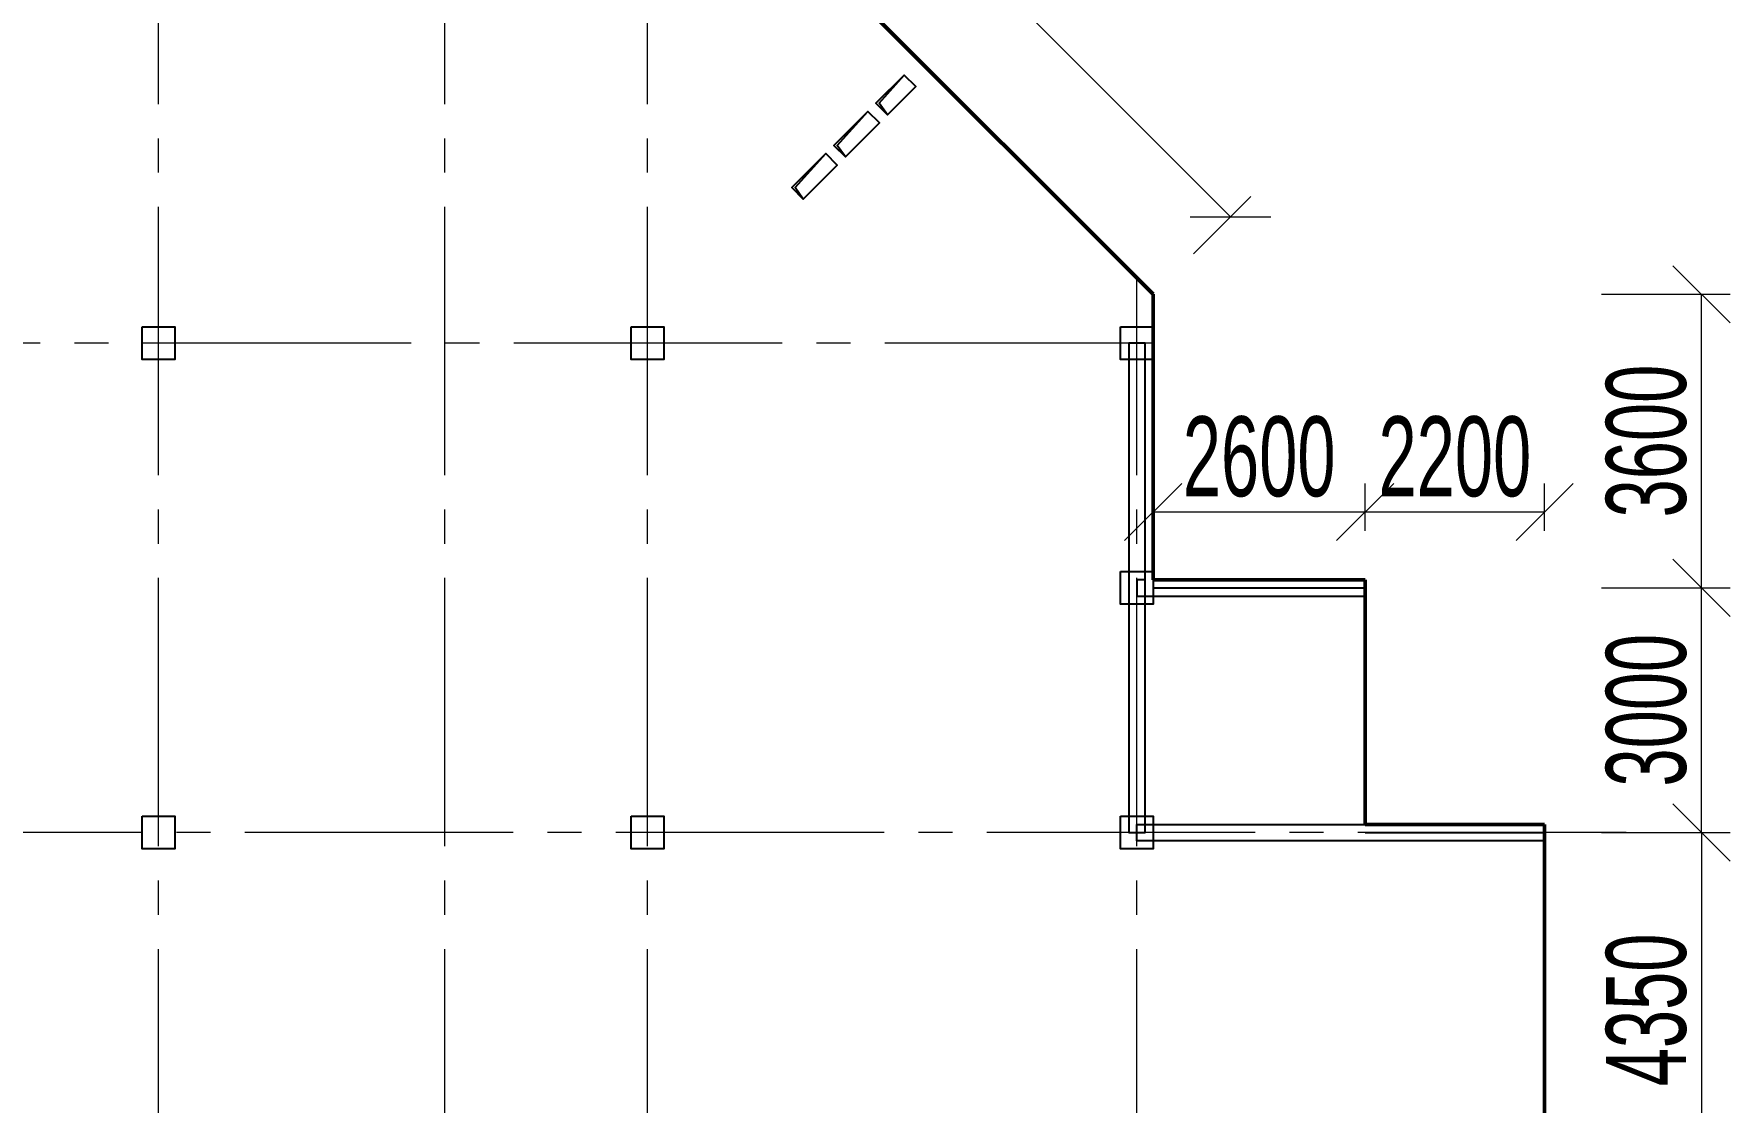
# Model space of a CAD drawing. Extents: x -483223 to 550073, y -164053 to -64662.
# Drawn here: x -339032 to -333832, y -81878 to -78604 of the extents above; entities that cross this region are included whole.
import ezdxf

# ---------------------------------------------------------------- set-up
doc = ezdxf.new("R2010")
doc.units = 0
doc.header["$MEASUREMENT"] = 0
doc.linetypes.add('DASHDOT', pattern=[25.4, 12.7, -6.35, 0, -6.35])
doc.linetypes.add('K5LT_AXLED', pattern=[16.25, 11.75, -1.5, 1.5, -1.5])
doc.layers.get('0').update_dxf_attribs({"color": 40, "linetype": 'CONTINUOUS'})
doc.layers.get('Defpoints').update_dxf_attribs({"linetype": 'CONTINUOUS'})
for name, color, linetype in [('DYRA', 21, 'CONTINUOUS'), ('KOLONY', 60, 'CONTINUOUS'), ('OPAL', 4, 'CONTINUOUS'), ('STENY', 53, 'CONTINUOUS')]:
    doc.layers.add(name, color=color, linetype=linetype)
doc.layers.add('ВІСЬ', color=197, linetype='DASHDOT', lineweight=15, transparency=0.5)
doc.layers.add('ОСН. ТОНКА', color=250, linetype='CONTINUOUS', lineweight=15)
doc.styles.add('РОЗМІР', font='ARIALN.TTF', dxfattribs={"width": 0.75})
doc.dimstyles.new('М 400$0', dxfattribs={"dimscale": 0.7, "dimtxt": 350, "dimasz": 250, "dimexe": 125, "dimexo": 250, "dimgap": 62.5, "dimtad": 1, "dimdec": 0, "dimlfac": 4, "dimzin": 9, "dimtxsty": 'РОЗМІР', "dimblk": 'OBLIQUE', "dimcen": 250, "dimadec": 0, "dimazin": 0, "dimtfac": 1, "dimtdec": 0, "dimtix": 1, "dimtmove": 2, "dimatfit": 3, "dimfxl": 125, "dimlwd": -1, "dimlwe": -1, "dimarcsym": 0})

# ---------------------------------------------------------------- blocks, each defined once
blk = doc.blocks.new('_OBLIQUE')
at = {"color": 0, "linetype": 'ByBlock'}
blk.add_line((-0.5, -0.5), (0.5, 0.5), dxfattribs=at)
blk = doc.blocks.new('*D85')
at = {"layer": 'Defpoints', "color": 0, "transparency": 16777216}
for p in [(-334400.5, -81052), (-334400.5, -82139.5), (-333919.2, -82139.5)]:
    blk.add_point(p, dxfattribs=at)
at = {"layer": 'ОСН. ТОНКА', "color": 0, "transparency": 16777216}
for p, q in [((-334225.5, -81052), (-333831.7, -81052)), ((-333919.2, -81052), (-333919.2, -82139.5)), ((-334225.5, -82139.5), (-333831.7, -82139.5))]:
    blk.add_line(p, q, dxfattribs=at)
at = {"layer": 'ОСН. ТОНКА', "color": 0, "transparency": 16777216, "xscale": 175, "yscale": 175, "zscale": 175}
for p, rotation in [((-333919.2, -81052), 90), ((-333919.2, -82139.5), 270)]:
    blk.add_blockref('_OBLIQUE', p, dxfattribs=dict(at, rotation=rotation))
at = {"layer": 'ОСН. ТОНКА', "color": 0, "transparency": 16777216, "insert": (-334088, -81595.7), "char_height": 245, "attachment_point": 5, "rotation": 90, "style": 'РОЗМІР'}
blk.add_mtext('4350', dxfattribs=at)
blk = doc.blocks.new('*D86')
at = {"layer": 'Defpoints', "color": 0, "transparency": 16777216}
for p in [(-334400.5, -80302), (-333919.2, -80302), (-334400.5, -81052)]:
    blk.add_point(p, dxfattribs=at)
at = {"layer": 'ОСН. ТОНКА', "color": 0, "transparency": 16777216}
for p, q in [((-334225.5, -80302), (-333831.7, -80302)), ((-333919.2, -81052), (-333919.2, -80302)), ((-334225.5, -81052), (-333831.7, -81052))]:
    blk.add_line(p, q, dxfattribs=at)
at = {"layer": 'ОСН. ТОНКА', "color": 0, "transparency": 16777216, "xscale": 175, "yscale": 175, "zscale": 175}
for p, rotation in [((-333919.2, -80302), 90), ((-333919.2, -81052), 270)]:
    blk.add_blockref('_OBLIQUE', p, dxfattribs=dict(at, rotation=rotation))
at = {"layer": 'ОСН. ТОНКА', "color": 0, "transparency": 16777216, "insert": (-334088, -80677), "char_height": 245, "attachment_point": 5, "rotation": 90, "style": 'РОЗМІР'}
blk.add_mtext('3000', dxfattribs=at)
blk = doc.blocks.new('*D87')
at = {"layer": 'Defpoints', "color": 0, "transparency": 16777216}
for p in [(-334400.5, -79402), (-333919.2, -79402), (-334400.5, -80302)]:
    blk.add_point(p, dxfattribs=at)
at = {"layer": 'ОСН. ТОНКА', "color": 0, "transparency": 16777216}
for p, q in [((-334225.5, -79402), (-333831.7, -79402)), ((-333919.2, -80302), (-333919.2, -79402)), ((-334225.5, -80302), (-333831.7, -80302))]:
    blk.add_line(p, q, dxfattribs=at)
at = {"layer": 'ОСН. ТОНКА', "color": 0, "transparency": 16777216, "xscale": 175, "yscale": 175, "zscale": 175}
for p, rotation in [((-333919.2, -79402), 90), ((-333919.2, -80302), 270)]:
    blk.add_blockref('_OBLIQUE', p, dxfattribs=dict(at, rotation=rotation))
at = {"layer": 'ОСН. ТОНКА', "color": 0, "transparency": 16777216, "insert": (-334088, -79852), "char_height": 245, "attachment_point": 5, "rotation": 90, "style": 'РОЗМІР'}
blk.add_mtext('3600', dxfattribs=at)
blk = doc.blocks.new('*D88')
at = {"layer": 'Defpoints', "color": 0, "transparency": 16777216}
for p in [(-338650.5, -76352), (-335363.2, -79164.7), (-335600.5, -79402)]:
    blk.add_point(p, dxfattribs=at)
at = {"layer": 'ОСН. ТОНКА', "color": 0, "transparency": 16777216}
for p, q in [((-338526.8, -76228.2), (-338351.4, -76052.8)), ((-338413.2, -76114.7), (-335363.2, -79164.7)), ((-335476.8, -79278.2), (-335301.4, -79102.8))]:
    blk.add_line(p, q, dxfattribs=at)
at = {"layer": 'ОСН. ТОНКА', "color": 0, "transparency": 16777216, "xscale": 175, "yscale": 175, "zscale": 175}
for p, rotation in [((-338413.2, -76114.7), 134.9999911708144), ((-335363.2, -79164.7), 314.9999911708144)]:
    blk.add_blockref('_OBLIQUE', p, dxfattribs=dict(at, rotation=rotation))
at = {"layer": 'ОСН. ТОНКА', "color": 0, "transparency": 16777216, "insert": (-336768.8, -77520.3), "char_height": 245, "attachment_point": 5, "rotation": 315, "style": 'РОЗМІР'}
blk.add_mtext('17250', dxfattribs=at)
blk = doc.blocks.new('*D89')
at = {"layer": 'Defpoints', "color": 0, "transparency": 16777216}
for p in [(-338650.5, -76352), (-341960.8, -79164.7), (-341725.5, -79402)]:
    blk.add_point(p, dxfattribs=at)
at = {"layer": 'ОСН. ТОНКА', "color": 0, "transparency": 16777216}
for p, q in [((-338773.7, -76227.7), (-338947.5, -76052.6)), ((-338885.8, -76114.7), (-341960.8, -79164.7)), ((-341848.7, -79277.7), (-342022.5, -79102.6))]:
    blk.add_line(p, q, dxfattribs=at)
at = {"layer": 'ОСН. ТОНКА', "color": 0, "transparency": 16777216, "xscale": 175, "yscale": 175, "zscale": 175}
for p, rotation in [((-338885.8, -76114.7), 44.76614643834927), ((-341960.8, -79164.7), 224.7661464383493)]:
    blk.add_blockref('_OBLIQUE', p, dxfattribs=dict(at, rotation=rotation))
at = {"layer": 'ОСН. ТОНКА', "color": 0, "transparency": 16777216, "insert": (-340542.2, -77519.8), "char_height": 245, "attachment_point": 5, "rotation": 44.7661, "style": 'РОЗМІР'}
blk.add_mtext('17320', dxfattribs=at)
blk = doc.blocks.new('*D90')
at = {"layer": 'Defpoints', "color": 0, "transparency": 16777216}
for p in [(-334950.5, -80069.2), (-335600.5, -80302), (-334950.5, -80302)]:
    blk.add_point(p, dxfattribs=at)
at = {"layer": 'ОСН. ТОНКА', "color": 0, "transparency": 16777216}
for p, q in [((-335600.5, -80127), (-335600.5, -79981.7)), ((-334950.5, -80127), (-334950.5, -79981.7)), ((-335600.5, -80069.2), (-334950.5, -80069.2))]:
    blk.add_line(p, q, dxfattribs=at)
at = {"layer": 'ОСН. ТОНКА', "color": 0, "transparency": 16777216, "xscale": 175, "yscale": 175, "zscale": 175, "rotation": 180}
blk.add_blockref('_OBLIQUE', (-335600.5, -80069.2), dxfattribs=at)
at = {"layer": 'ОСН. ТОНКА', "color": 0, "transparency": 16777216, "xscale": 175, "yscale": 175, "zscale": 175}
blk.add_blockref('_OBLIQUE', (-334950.5, -80069.2), dxfattribs=at)
at = {"layer": 'ОСН. ТОНКА', "color": 0, "transparency": 16777216, "insert": (-335275.5, -79900.4), "char_height": 245, "attachment_point": 5, "style": 'РОЗМІР'}
blk.add_mtext('2600', dxfattribs=at)
blk = doc.blocks.new('*D91')
at = {"layer": 'Defpoints', "color": 0, "transparency": 16777216}
for p in [(-334400.5, -80069.2), (-334950.5, -80302), (-334400.5, -80302)]:
    blk.add_point(p, dxfattribs=at)
at = {"layer": 'ОСН. ТОНКА', "color": 0, "transparency": 16777216}
for p, q in [((-334950.5, -80127), (-334950.5, -79981.7)), ((-334400.5, -80127), (-334400.5, -79981.7)), ((-334950.5, -80069.2), (-334400.5, -80069.2))]:
    blk.add_line(p, q, dxfattribs=at)
at = {"layer": 'ОСН. ТОНКА', "color": 0, "transparency": 16777216, "xscale": 175, "yscale": 175, "zscale": 175, "rotation": 180}
blk.add_blockref('_OBLIQUE', (-334950.5, -80069.2), dxfattribs=at)
at = {"layer": 'ОСН. ТОНКА', "color": 0, "transparency": 16777216, "xscale": 175, "yscale": 175, "zscale": 175}
blk.add_blockref('_OBLIQUE', (-334400.5, -80069.2), dxfattribs=at)
at = {"layer": 'ОСН. ТОНКА', "color": 0, "transparency": 16777216, "insert": (-334675.5, -79900.4), "char_height": 245, "attachment_point": 5, "style": 'РОЗМІР'}
blk.add_mtext('2200', dxfattribs=at)

msp = doc.modelspace()

# ---------------------------------------------------------------- linework, layer by layer
at = {"layer": 'DYRA', "color": 7}
for points in [[(-336415.122, -78851.9579), (-336328.5014, -78765.3373), (-336363.8568, -78729.982), (-336450.4773, -78816.6026)], [(-336544.169, -78981.0049), (-336439.8707, -78876.7067), (-336475.2261, -78841.3513), (-336579.5243, -78945.6496)], [(-336673.216, -79110.0519), (-336568.9177, -79005.7536), (-336604.2731, -78970.3983), (-336708.5713, -79074.6966)]]:
    msp.add_lwpolyline(points, close=True, dxfattribs=at)
for points in [[(-336363.8568, -78729.982), (-336450.4773, -78816.6026), (-336415.122, -78851.9579), (-336440.4776, -78816.6026), (-336363.8568, -78729.982)], [(-336475.2261, -78841.3513), (-336579.5243, -78945.6496), (-336544.169, -78981.0049), (-336569.5246, -78945.6496), (-336475.2261, -78841.3513)], [(-336604.2731, -78970.3983), (-336708.5713, -79074.6966), (-336673.216, -79110.0519), (-336698.5715, -79074.6966), (-336604.2731, -78970.3983)]]:
    msp.add_lwpolyline(points, dxfattribs=at)
at = {"layer": 'KOLONY', "color": 7}
for points in [[(-338700.5019, -79501.9866), (-338600.5025, -79501.9866), (-338600.5025, -79601.9869), (-338700.5019, -79601.9869), (-338700.5019, -79501.9866)], [(-337200.5019, -79501.9866), (-337100.5025, -79501.9866), (-337100.5025, -79601.9869), (-337200.5019, -79601.9869), (-337200.5019, -79501.9866)], [(-335700.5019, -79501.9871), (-335600.5025, -79501.9871), (-335600.5025, -79601.9873), (-335700.5019, -79601.9873), (-335700.5019, -79501.9871)], [(-335700.5019, -80251.9864), (-335600.5025, -80251.9864), (-335600.5025, -80276.9874)], [(-335600.5025, -80276.9874), (-335600.5025, -80351.9867), (-335700.5019, -80351.9867), (-335700.5019, -80251.9864)], [(-338700.5019, -81001.9866), (-338600.5025, -81001.9866), (-338600.5025, -81101.9869), (-338700.5019, -81101.9869), (-338700.5019, -81001.9866)], [(-337200.5019, -81001.9866), (-337100.5025, -81001.9866), (-337100.5025, -81101.9869), (-337200.5019, -81101.9869), (-337200.5019, -81001.9866)], [(-335700.5019, -81001.9866), (-335600.5025, -81001.9866), (-335600.5025, -81101.9869), (-335700.5019, -81101.9869), (-335700.5019, -81001.9866)]]:
    msp.add_lwpolyline(points, dxfattribs=at)
at = {"layer": 'OPAL', "color": 7, "lineweight": 50}
for p, q in [((-338650.5021, -76351.9871), (-335600.5025, -79401.9877)), ((-335600.5025, -79401.9877), (-335600.5025, -80276.9874)), ((-334950.5017, -80301.987), (-334950.5017, -81026.9874)), ((-334400.5021, -81051.9872), (-334400.5021, -82139.4871))]:
    msp.add_line(p, q, dxfattribs=at)
at = {"layer": 'OPAL', "color": 7}
for p, q in [((-335600.5025, -80301.987), (-334950.5017, -80301.987)), ((-334950.5017, -81051.9872), (-334400.5021, -81051.9872))]:
    msp.add_line(p, q, dxfattribs=at)
at = {"layer": 'STENY', "color": 7}
for p, q in [((-335650.5015, -80276.9874), (-335650.5015, -80326.9874)), ((-335625.5015, -80276.9874), (-335650.5015, -80276.9874)), ((-335650.5015, -80326.9874), (-334950.5015, -80326.9874)), ((-335650.5015, -81026.9874), (-334950.5017, -81026.9874)), ((-335650.5015, -81076.9874), (-335650.5015, -81026.9874)), ((-334400.5015, -81076.9874), (-335650.5015, -81076.9874))]:
    msp.add_line(p, q, dxfattribs=at)
at = {"layer": 'STENY', "color": 7, "lineweight": 50}
for p, q in [((-334950.5015, -80276.9874), (-335600.5025, -80276.9874)), ((-334950.5015, -80326.9874), (-334950.5015, -80276.9874)), ((-334950.5017, -81026.9874), (-334400.5015, -81026.9874)), ((-334400.5015, -81026.9874), (-334400.5015, -81076.9874))]:
    msp.add_line(p, q, dxfattribs=at)
at = {"layer": 'STENY', "color": 7}
msp.add_lwpolyline([(-335675.5015, -79551.9874), (-335675.5015, -81051.9874), (-335625.5015, -81051.9874), (-335625.5015, -79551.9874), (-335675.5015, -79551.9874)], dxfattribs=at)
at = {"layer": 'ВІСЬ', "color": 7, "linetype": 'K5LT_AXLED', "ltscale": 70}
for p, q in [((-338650.5023, -87919.0897), (-338650.5023, -76351.9873)), ((-337771.8226, -87919.0804), (-337771.8226, -77230.6668)), ((-337150.5023, -87919.0897), (-337150.5023, -77851.9873)), ((-335650.5023, -87919.0897), (-335650.5023, -79351.9877)), ((-335600.5025, -79551.9876), (-352148.1176, -79551.9876)), ((-334150.5023, -81051.9876), (-352148.1176, -81051.9876))]:
    msp.add_line(p, q, dxfattribs=at)

# ---------------------------------------------------------------- dimensions: what is measured, and where the dimension line sits
at = {"layer": 'ОСН. ТОНКА', "color": 7}
for p1, p2, distance, text, picture, middle in [((-338650.5021, -76351.9871), (-341725.5021, -79401.9877), -334.1837, '17320', '*D89', (-340542.2392, -77519.8468)), ((-338650.5023, -76351.9868), (-335600.5027, -79401.9874), 335.545, '17250', '*D88', (-336768.8482, -77520.3329))]:
    dim = msp.add_aligned_dim(p1=p1, p2=p2, distance=distance, text=text, dimstyle='М 400$0', override={"dimtxsty": 'РОЗМІР'}, dxfattribs=at)
    dim.commit()
    dim.dimension.update_dxf_attribs({"geometry": picture, "text_midpoint": middle})
for base, p1, p2, picture, middle in [((-333919.177, -79401.9877), (-334400.5021, -80301.987), (-334400.5021, -79401.9877), '*D87', (-334088.0173, -79851.9873)), ((-333919.177, -80301.987), (-334400.5021, -81051.9876), (-334400.5021, -80301.987), '*D86', (-334088.0173, -80676.9873)), ((-333919.177, -82139.4871), (-334400.5021, -81051.9872), (-334400.5021, -82139.4871), '*D85', (-334088.0173, -81595.7372))]:
    dim = msp.add_linear_dim(base=base, p1=p1, p2=p2, angle=90, dimstyle='М 400$0', override={"dimtxsty": 'РОЗМІР'}, dxfattribs=at)
    dim.commit()
    dim.dimension.update_dxf_attribs({"geometry": picture, "text_midpoint": middle})
for base, p1, p2, picture, middle in [((-334950.5017, -80069.2242), (-335600.5025, -80301.987), (-334950.5017, -80301.987), '*D90', (-335275.5021, -79900.3838)), ((-334400.5021, -80069.2242), (-334950.5017, -80301.987), (-334400.5021, -80301.987), '*D91', (-334675.5019, -79900.3838))]:
    dim = msp.add_linear_dim(base=base, p1=p1, p2=p2, dimstyle='М 400$0', override={"dimtxsty": 'РОЗМІР'}, dxfattribs=at)
    dim.commit()
    dim.dimension.update_dxf_attribs({"geometry": picture, "text_midpoint": middle})

doc.saveas('drawing.dxf')
